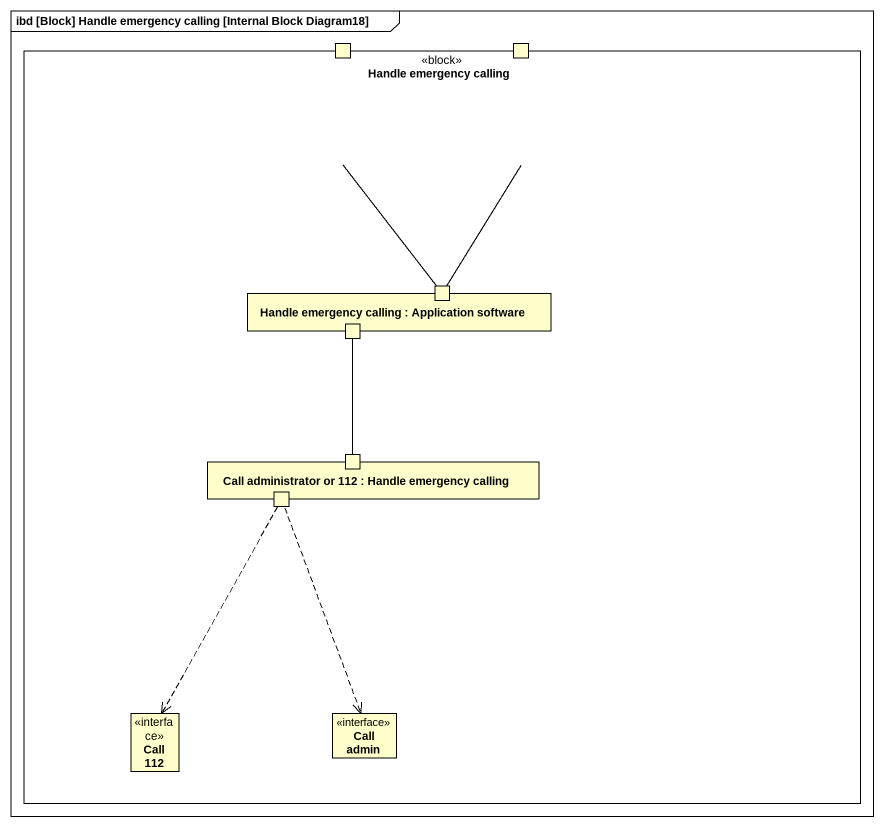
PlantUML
@startuml
mainframe ibd [Block] Handle emergency calling [Internal Block Diagram18]
allowmixing
hide circle
hide empty members
rectangle "Handle emergency calling" as Handle_emergency_calling <<block>> {
  port " " as port1 #FFFFCC
  port " " as port2 #FFFFCC
  rectangle "Handle emergency calling : Application software" as Handle_emergency_calling_2 #FFFFCC {
    port " " as port3 #FFFFCC
    port " " as port4 #FFFFCC
  }
  rectangle "Call administrator or 112 : Handle emergency calling" as Call_administrator_or_112 #FFFFCC {
    port " " as port5 #FFFFCC
    port " " as port6 #FFFFCC
  }
  interface "Call 112" as Call_112 #FFFFCC
  interface "Call admin" as Call_admin #FFFFCC
}
port1 -- port3
port2 -- port3
port4 -- port5
port6 ..> Call_112
port6 ..> Call_admin
@enduml
